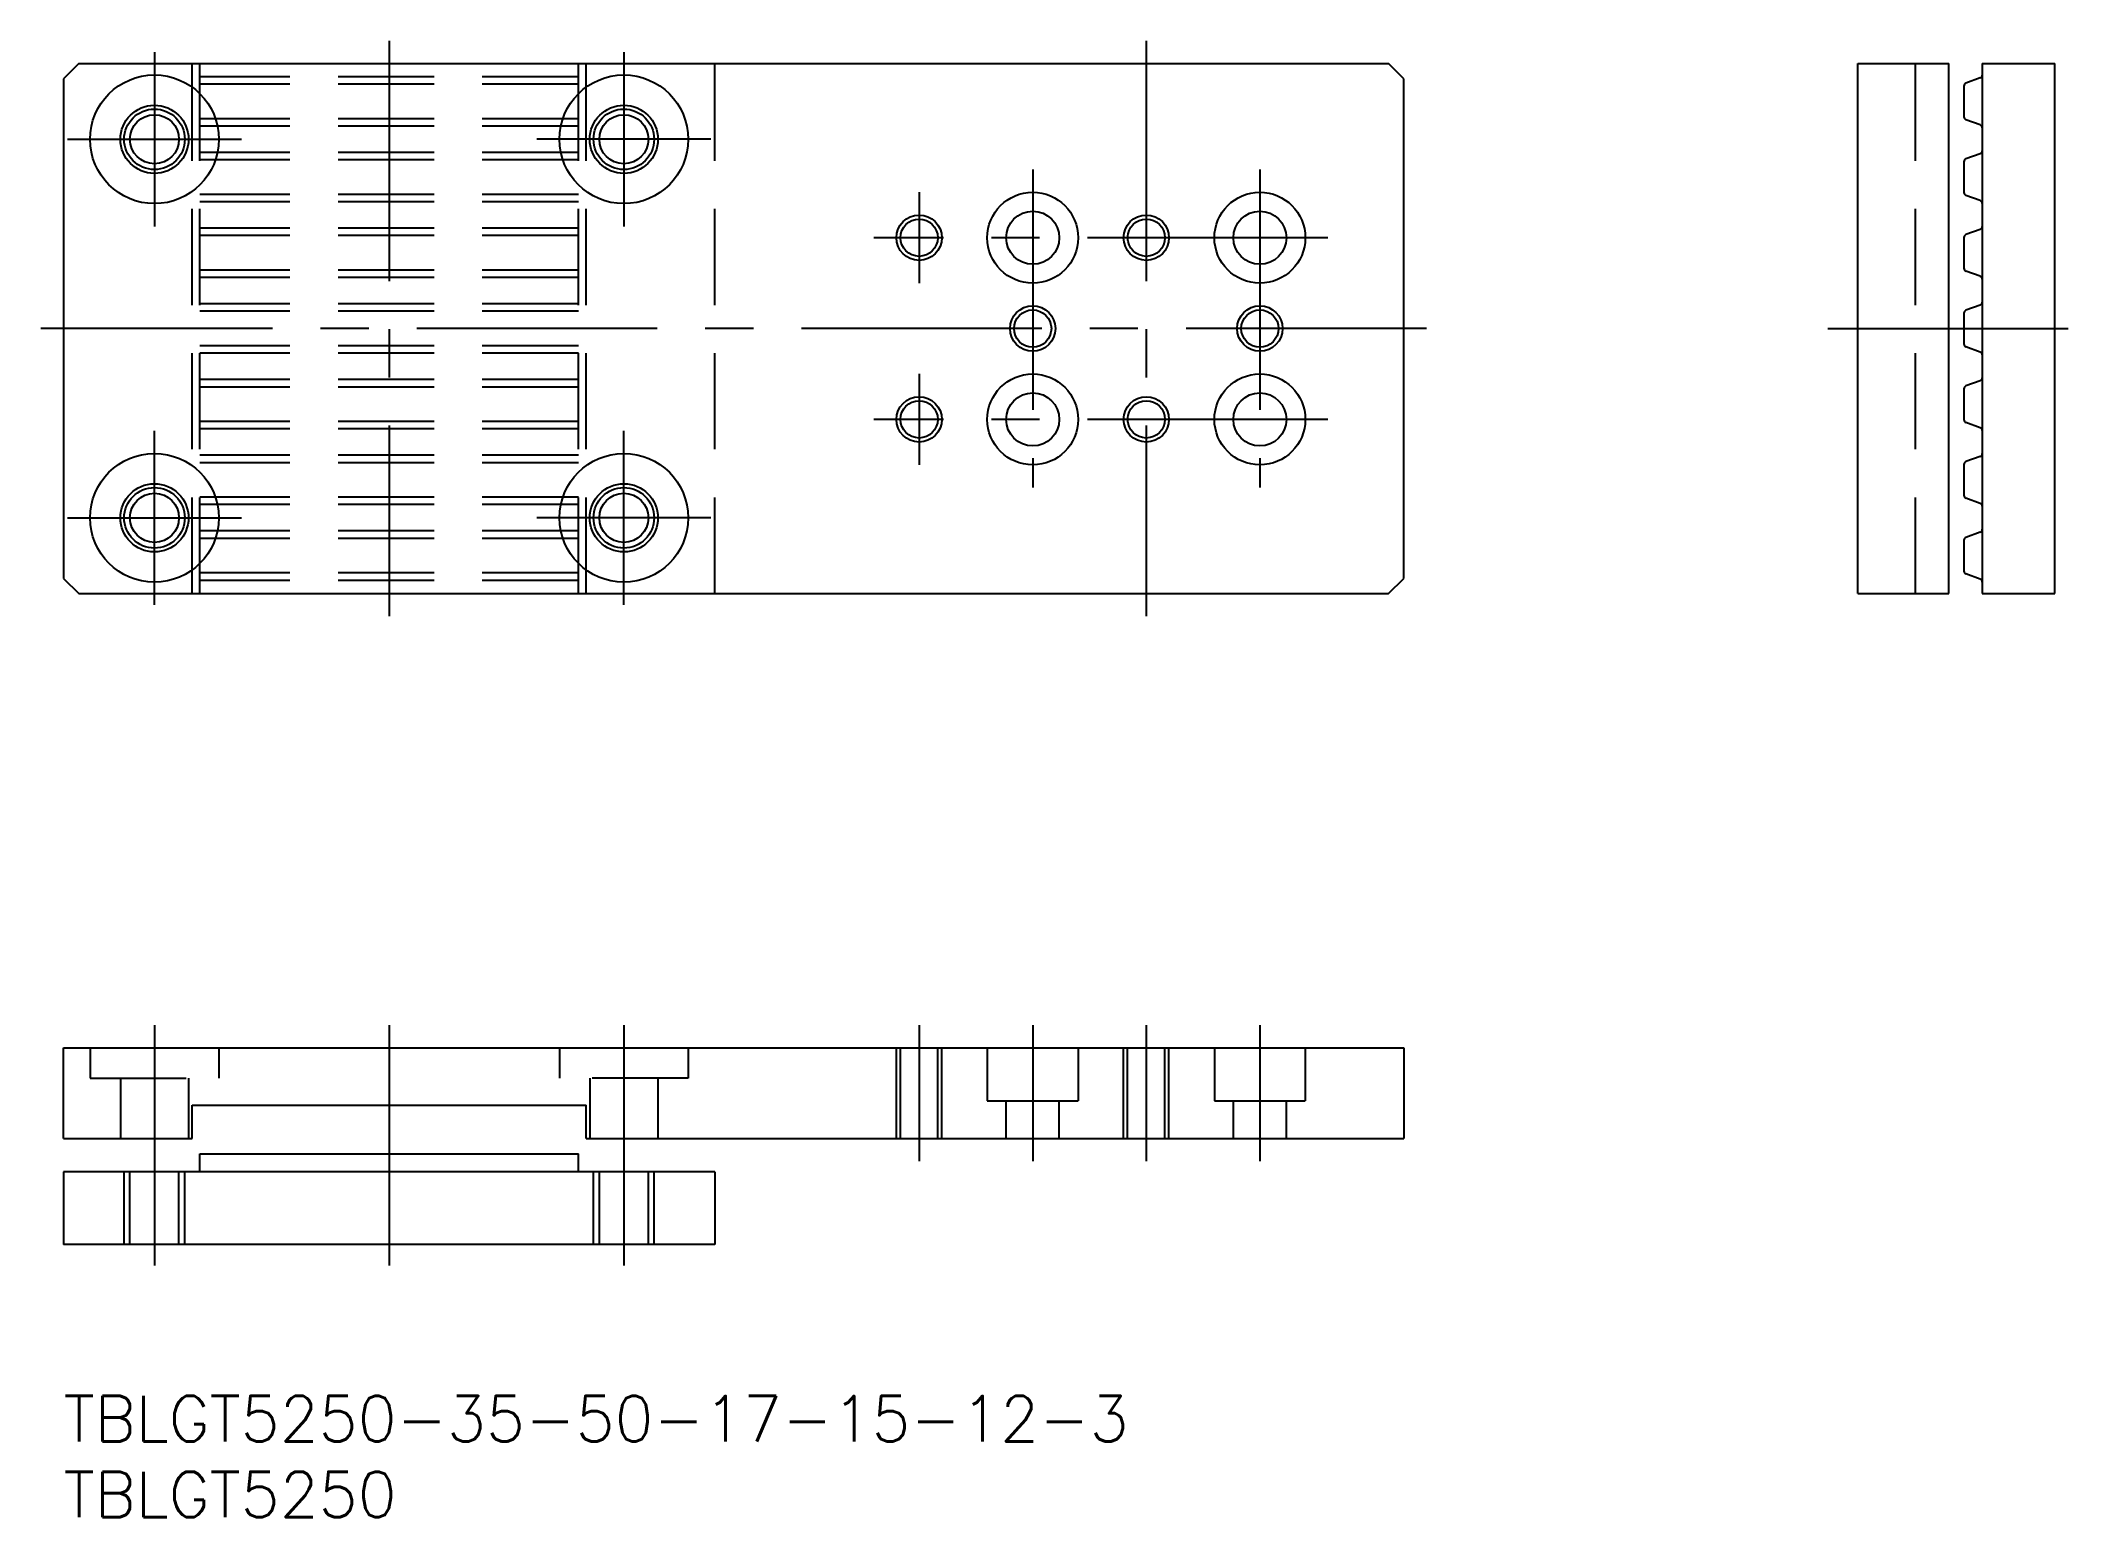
# Model space of a CAD drawing. Extents: x -2 to 134, y -8 to 90.
import ezdxf

# ---------------------------------------------------------------- set-up
doc = ezdxf.new("R2010")
doc.units = 0
doc.header["$LTSCALE"] = 0.5
doc.linetypes.add('CENTER', pattern=[50.8, 31.75, -6.35, 6.35, -6.35])
doc.linetypes.add('DASHED', pattern=[19.05, 12.7, -6.35])
for name, color, linetype in [('MSM_CENTER', 1, 'CENTER'), ('MSM_CONTINUOUS', 7, 'CONTINUOUS'), ('MSM_DASHED', 4, 'DASHED'), ('MSM_NARROW', 5, 'CONTINUOUS'), ('MSM_PART_NUMBER', 7, 'CONTINUOUS')]:
    doc.layers.add(name, color=color, linetype=linetype)
doc.styles.get("Standard").update_dxf_attribs({"font": 'txt.shx', "height": 2, "bigfont": 'bigfont.shx'})

# ---------------------------------------------------------------- blocks, each defined once
blk = doc.blocks.new('*U55')
at = {"layer": 'MSM_PART_NUMBER'}
blk.add_text('TBLGT5250-35-50-17-15-12-3', height=3, dxfattribs=at).set_placement((0, -3))
blk = doc.blocks.new('*U56')
at = {"layer": 'MSM_PART_NUMBER'}
blk.add_text('TBLGT5250', height=3, dxfattribs=at).set_placement((0, -8))

msp = doc.modelspace()

# ---------------------------------------------------------------- linework, layer by layer
at = {"layer": 'MSM_CENTER'}
for p, q in [((21.5, 89.5), (21.5, 51.5)), ((71.5, 89.5), (71.5, 51.5)), ((6, 88.75), (6, 77.25)), ((37, 88.75), (37, 77.25)), ((0.25, 83), (11.75, 83)), ((42.75, 83), (31.25, 83)), ((64, 81), (64, 60)), ((79, 81), (79, 60)), ((56.5, 79.5), (56.5, 73.5)), ((83.5, 76.5), (53.5, 76.5)), ((90, 70.5), (-1.5, 70.5)), ((116.5, 70.5), (133.5, 70.5)), ((56.5, 67.5), (56.5, 61.5)), ((6, 52.25), (6, 63.75)), ((37, 52.25), (37, 63.75)), ((83.5, 64.5), (53.5, 64.5)), ((0.25, 58), (11.75, 58)), ((42.75, 58), (31.25, 58)), ((6, 24.5), (6, 8.5)), ((21.5, 24.5), (21.5, 8.5)), ((37, 24.5), (37, 8.5)), ((56.5, 24.5), (56.5, 15.5)), ((64, 24.5), (64, 15.5)), ((71.5, 24.5), (71.5, 15.5)), ((79, 24.5), (79, 15.5))]:
    msp.add_line(p, q, dxfattribs=at)
at = {"layer": 'MSM_CONTINUOUS'}
for p, q in [((1, 88), (0, 87)), ((1, 88), (87.5, 88)), ((88.5, 87), (87.5, 88)), ((118.5, 53), (118.5, 88)), ((118.5, 88), (124.5, 88)), ((124.5, 53), (124.5, 88)), ((126.7, 88), (131.5, 88)), ((126.7, 88), (126.7, 53)), ((131.5, 53), (131.5, 88)), ((0, 87), (0, 54)), ((88.5, 54), (88.5, 87)), ((125.5, 86.52), (125.5, 84.48)), ((126.57, 87.05), (125.63, 86.71)), ((126.57, 83.95), (125.63, 84.29)), ((125.5, 81.52), (125.5, 79.48)), ((126.57, 82.05), (125.63, 81.71)), ((126.57, 78.95), (125.63, 79.29)), ((126.57, 77.05), (125.63, 76.71)), ((125.5, 76.52), (125.5, 74.48)), ((126.57, 73.95), (125.63, 74.29)), ((126.57, 72.05), (125.63, 71.71)), ((125.5, 71.52), (125.5, 69.48)), ((126.57, 68.95), (125.63, 69.29)), ((125.5, 66.52), (125.5, 64.48)), ((126.57, 67.05), (125.63, 66.71)), ((126.57, 63.95), (125.63, 64.29)), ((125.5, 61.52), (125.5, 59.48)), ((126.57, 62.05), (125.63, 61.71)), ((126.57, 58.95), (125.63, 59.29)), ((126.57, 57.05), (125.63, 56.71)), ((125.5, 56.52), (125.5, 54.48)), ((0, 54), (1, 53)), ((87.5, 53), (88.5, 54)), ((126.57, 53.95), (125.63, 54.29)), ((1, 53), (87.5, 53)), ((118.5, 53), (124.5, 53)), ((126.7, 53), (131.5, 53)), ((0, 23), (88.5, 23)), ((0, 17), (0, 23)), ((88.5, 23), (88.5, 17)), ((8.5, 19.2), (34.5, 19.2)), ((8.5, 17), (8.5, 19.2)), ((34.5, 17), (34.5, 19.2)), ((0, 17), (8.5, 17)), ((34.5, 17), (88.5, 17)), ((9, 16), (34, 16)), ((9, 14.8), (9, 16)), ((34, 14.8), (34, 16)), ((43, 14.8), (0, 14.8)), ((0, 14.8), (0, 10)), ((43, 14.8), (43, 10)), ((43, 10), (0, 10))]:
    msp.add_line(p, q, dxfattribs=at)
for centre, radius in [((6, 83), 4.25), ((37, 83), 4.25), ((6, 83), 2.25), ((37, 83), 2.25), ((6, 83), 1.62), ((37, 83), 1.62), ((64, 76.5), 3), ((79, 76.5), 3), ((56.5, 76.5), 1.23), ((64, 76.5), 1.75), ((71.5, 76.5), 1.23), ((79, 76.5), 1.75), ((64, 70.5), 1.23), ((79, 70.5), 1.23), ((64, 64.5), 3), ((64, 64.5), 1.75), ((79, 64.5), 3), ((79, 64.5), 1.75), ((56.5, 64.5), 1.23), ((71.5, 64.5), 1.23), ((6, 58), 4.25), ((37, 58), 4.25), ((6, 58), 2.25), ((6, 58), 1.62), ((37, 58), 2.25), ((37, 58), 1.62)]:
    msp.add_circle(centre, radius, dxfattribs=at)
for centre, start, end in [((125.7, 86.52), 110, 180), ((126.5, 87.24), 290, 0), ((125.7, 84.48), 180, 250), ((126.5, 83.76), 0, 70), ((125.7, 81.52), 110, 180), ((126.5, 82.24), 290, 0), ((125.7, 79.48), 180, 250), ((126.5, 78.76), 0, 70), ((126.5, 77.24), 290, 0), ((125.7, 76.52), 110, 180), ((125.7, 74.48), 180, 250), ((126.5, 73.76), 0, 70), ((125.7, 71.52), 110, 180), ((126.5, 72.24), 290, 0), ((125.7, 69.48), 180, 250), ((126.5, 68.76), 0, 70), ((125.7, 66.52), 110, 180), ((126.5, 67.24), 290, 0), ((125.7, 64.48), 180, 250), ((126.5, 63.76), 0, 70), ((126.5, 62.24), 290, 0), ((125.7, 61.52), 110, 180), ((125.7, 59.48), 180, 250), ((126.5, 58.76), 0, 70), ((125.7, 56.52), 110, 180), ((126.5, 57.24), 290, 0), ((125.7, 54.48), 180, 250), ((126.5, 53.76), 0, 70)]:
    msp.add_arc(centre, 0.2, start, end, dxfattribs=at)
at = {"layer": 'MSM_DASHED'}
for p, q in [((8.5, 53), (8.5, 88)), ((9, 53), (9, 88)), ((34, 53), (34, 88)), ((34.5, 53), (34.5, 88)), ((43, 53), (43, 88)), ((122.3, 53), (122.3, 88)), ((34, 87.13), (9, 87.13)), ((34, 86.64), (9, 86.64)), ((34, 84.36), (9, 84.36)), ((34, 83.87), (9, 83.87)), ((34, 82.13), (9, 82.13)), ((34, 81.64), (9, 81.64)), ((34, 79.36), (9, 79.36)), ((34, 78.87), (9, 78.87)), ((34, 77.13), (9, 77.13)), ((34, 76.64), (9, 76.64)), ((34, 74.36), (9, 74.36)), ((34, 73.87), (9, 73.87)), ((34, 72.13), (9, 72.13)), ((34, 71.64), (9, 71.64)), ((34, 69.36), (9, 69.36)), ((34, 68.87), (9, 68.87)), ((34, 67.13), (9, 67.13)), ((34, 66.64), (9, 66.64)), ((34, 64.36), (9, 64.36)), ((34, 63.87), (9, 63.87)), ((34, 62.13), (9, 62.13)), ((34, 61.64), (9, 61.64)), ((34, 59.36), (9, 59.36)), ((34, 58.87), (9, 58.87)), ((34, 57.13), (9, 57.13)), ((34, 56.64), (9, 56.64)), ((34, 54.36), (9, 54.36)), ((34, 53.87), (9, 53.87)), ((1.75, 23), (1.75, 21)), ((10.25, 23), (10.25, 21)), ((32.75, 23), (32.75, 21)), ((41.25, 23), (41.25, 21)), ((55, 17), (55, 23)), ((55.27, 17), (55.27, 23)), ((57.73, 17), (57.73, 23)), ((58, 17), (58, 23)), ((61, 23), (61, 19.5)), ((67, 23), (67, 19.5)), ((70, 17), (70, 23)), ((70.27, 17), (70.27, 23)), ((72.73, 17), (72.73, 23)), ((73, 17), (73, 23)), ((76, 23), (76, 19.5)), ((82, 23), (82, 19.5)), ((1.75, 21), (10.25, 21)), ((3.75, 21), (3.75, 17)), ((8.25, 21), (8.25, 17)), ((41.25, 21), (32.75, 21)), ((34.75, 21), (34.75, 17)), ((39.25, 21), (39.25, 17)), ((61, 19.5), (67, 19.5)), ((62.25, 17), (62.25, 19.5)), ((65.75, 17), (65.75, 19.5)), ((76, 19.5), (82, 19.5)), ((77.25, 17), (77.25, 19.5)), ((80.75, 17), (80.75, 19.5)), ((4, 10), (4, 14.8)), ((4.38, 10), (4.38, 14.8)), ((7.62, 10), (7.62, 14.8)), ((8, 10), (8, 14.8)), ((35, 10), (35, 14.8)), ((35.38, 10), (35.38, 14.8)), ((38.62, 10), (38.62, 14.8)), ((39, 10), (39, 14.8))]:
    msp.add_line(p, q, dxfattribs=at)
at = {"layer": 'MSM_NARROW'}
for centre, radius in [((6, 83), 2), ((37, 83), 2), ((56.5, 76.5), 1.5), ((71.5, 76.5), 1.5), ((64, 70.5), 1.5), ((79, 70.5), 1.5), ((56.5, 64.5), 1.5), ((71.5, 64.5), 1.5), ((6, 58), 2), ((37, 58), 2)]:
    msp.add_circle(centre, radius, dxfattribs=at)

# ---------------------------------------------------------------- block references
at = {"layer": 'MSM_CONTINUOUS'}
for name in ['*U55', '*U56']:
    msp.add_blockref(name, (0, 0), dxfattribs=at)

doc.saveas('drawing.dxf')
